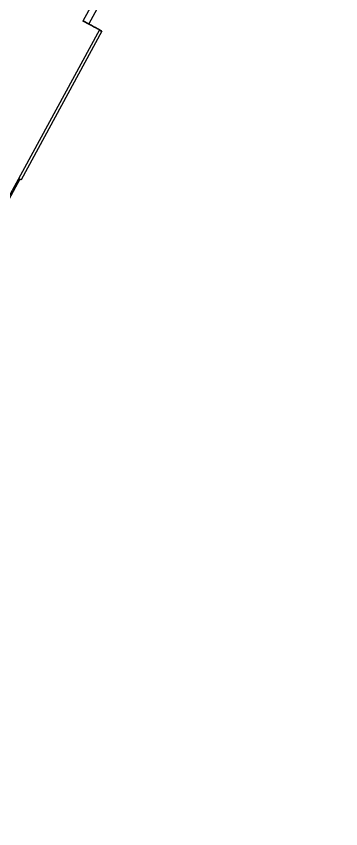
# Model space of a CAD drawing. Header units: millimetres. Extents: x 0 to 420, y 0 to 297.
# Drawn here: x 161.12 to 171.69, y 123.53 to 149.97 of the extents above; entities that cross this region are included whole.
import ezdxf

# ---------------------------------------------------------------- set-up
doc = ezdxf.new("R2010")
doc.units = ezdxf.units.MM
doc.header["$LTSCALE"] = 23.1
doc.layers.get('0').update_dxf_attribs({"linetype": 'CONTINUOUS'})
doc.layers.add('AXIS', color=7, linetype='CONTINUOUS')
doc.styles.get("Standard").update_dxf_attribs({"font": 'txt', "width": 0.85})
doc.dimstyles.get("Standard").update_dxf_attribs({"dimtxt": 3.5, "dimasz": 3.5, "dimexe": 1.5, "dimexo": 1, "dimtad": 1, "dimtxsty": 'STANDARD', "dimcen": 0.09, "dimadec": 0, "dimazin": 0, "dimtol": 1, "dimtp": 0.01, "dimtm": 0.01, "dimtfac": 1, "dimtofl": 0, "dimtmove": 0, "dimatfit": 3, "dimfxl": 1, "dimtolj": 1, "dimarcsym": 0})

msp = doc.modelspace()

# ---------------------------------------------------------------- linework, layer by layer
at = {"color": 7, "linetype": 'CONTINUOUS'}
for p, q in [((164.434, 151.464), (163.485, 149.723)), ((163.77, 150.69), (163.291, 149.812)), ((163.828, 149.526), (163.293, 149.817)), ((163.485, 149.723), (163.298, 149.825)), ((163.828, 149.526), (159.833, 142.193)), ((161.237, 144.675), (160.21, 142.79))]:
    msp.add_line(p, q, dxfattribs=at)
for points, knots in [([(163.828, 149.526), (163.758, 149.562), (163.579, 149.658), (163.4, 149.754), (163.291, 149.812)], [0, 0, 0, 0, 0.389061, 1, 1, 1, 1]), ([(163.831, 149.531), (163.811, 149.542), (163.696, 149.607), (163.58, 149.671), (163.485, 149.723)], [0, 0, 0, 0, 0.178002, 1, 1, 1, 1]), ([(163.828, 149.526), (163.834, 149.522), (163.846, 149.516), (163.862, 149.507), (163.876, 149.5), (163.888, 149.494), (163.897, 149.49), (163.903, 149.487), (163.906, 149.486), (163.908, 149.485), (163.909, 149.484), (163.91, 149.484), (163.91, 149.484)], [0, 0, 0, 0, 0.233048, 0.435547, 0.607313, 0.748161, 0.857911, 0.9364, 0.963909, 0.983612, 0.995553, 1, 1, 1, 1]), ([(163.91, 149.484), (163.91, 149.484), (163.909, 149.485), (163.909, 149.486), (163.907, 149.487), (163.904, 149.489), (163.898, 149.492), (163.89, 149.497), (163.878, 149.504), (163.865, 149.511), (163.849, 149.521), (163.837, 149.527), (163.831, 149.531)], [0, 0, 0, 0, 0.004452, 0.016395, 0.036096, 0.063598, 0.142046, 0.251725, 0.392505, 0.564242, 0.76679, 1, 1, 1, 1]), ([(161.196, 144.696), (161.203, 144.693), (161.214, 144.687), (161.231, 144.678), (161.245, 144.671), (161.256, 144.665), (161.265, 144.66), (161.271, 144.658), (161.275, 144.656), (161.277, 144.655), (161.277, 144.655), (161.278, 144.655), (161.278, 144.655)], [0, 0, 0, 0, 0.233158, 0.435736, 0.607538, 0.748372, 0.858051, 0.936472, 0.963962, 0.983649, 0.995573, 1, 1, 1, 1])]:
    msp.add_open_spline(points, degree=3, knots=knots, dxfattribs=at)
at = {"layer": 'AXIS', "color": 7, "linetype": 'CONTINUOUS'}
msp.add_line((163.91, 149.484), (161.278, 144.655), dxfattribs=at)

# ---------------------------------------------------------------- leaders
at = {"color": 2, "linetype": 'CONTINUOUS'}
for points in [[(163.373, 179.395), (111.235, 141.889), (105.235, 141.889)], [(163.6, 173.593), (105.886, 135.089), (99.886, 135.089)], [(169.943, 171.664), (142.962, 108.479), (150.41, 108.479)], [(162.482, 168.695), (99.422, 123.964), (93.422, 123.964)]]:
    msp.add_leader(points, dimstyle='STANDARD', override={"dimtad": 0, "dimldrblk": 'DOT'}, dxfattribs=at)

doc.saveas('drawing.dxf')
